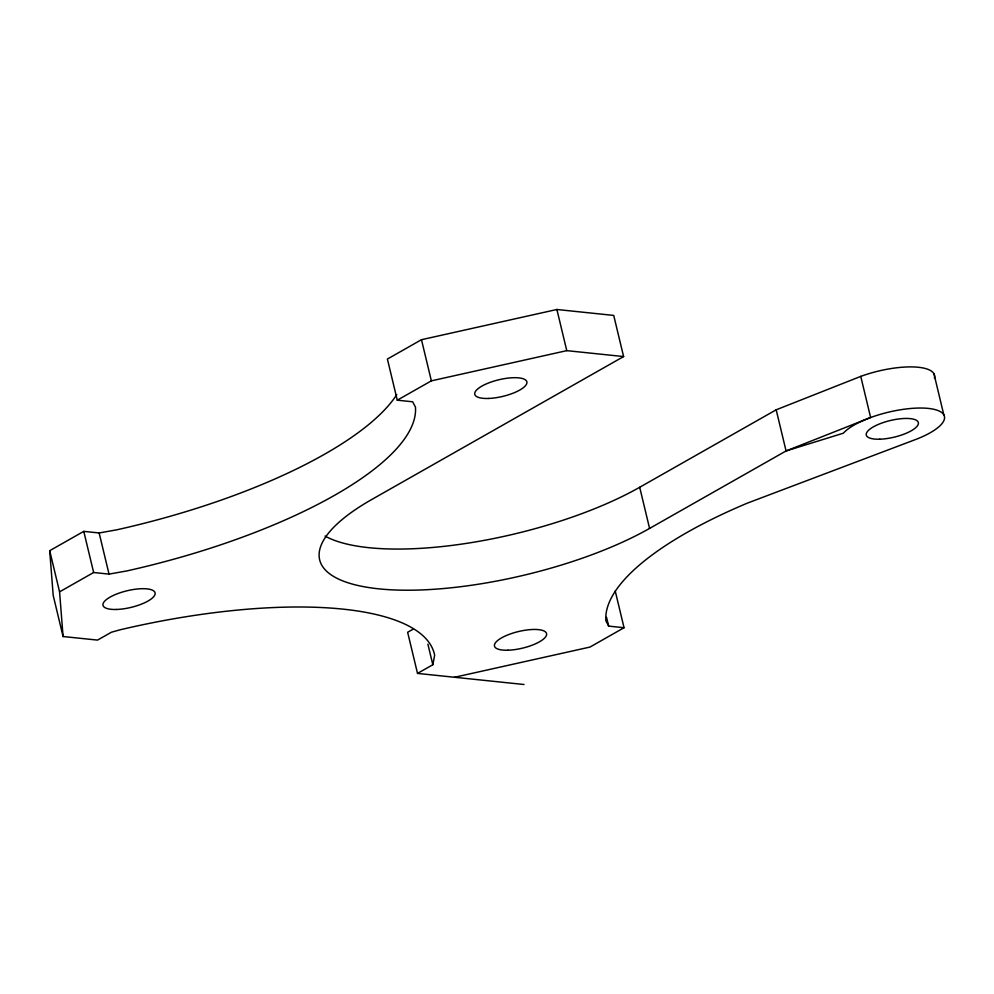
<?xml version="1.0" encoding="UTF-8"?>
<svg xmlns="http://www.w3.org/2000/svg" width="994" height="994" viewBox="0 0 994 994"><rect width="100%" height="100%" fill="white"/><g stroke="black" fill="none" stroke-linecap="round" stroke-linejoin="round"><path stroke-width="1.49" d="M412.746 629.376L407.639 632.271L417.517 673.41L432.825 664.725L434.651 655.245A303.903 96.927 -13.5 0 0 120.088 629.798L111.403 632.234L97.536 640.099L63.069 636.52L53.191 595.369L49.7 550.701L83.769 531.368L99.151 532.97L116.957 529.777A303.903 96.927 -13.5 0 0 396.78 394.593M325.075 536.077A196.439 62.659 -13.5 0 0 639.701 487.271L776.19 409.801L860.754 376.391L870.632 417.53L786.068 450.953L649.579 528.423A196.439 62.659 -13.5 0 1 378.739 588.833A196.439 62.659 -13.5 0 1 371.756 499.497L623.598 356.56L613.72 315.421L556.888 309.494L421.481 339.699L387.399 359.045L397.277 400.184L412.659 401.787L415.455 407.118A303.903 96.927 -13.5 0 1 126.834 570.929L109.029 574.11L93.647 572.507L59.578 591.852L63.069 636.52M397.277 400.184L431.359 380.851L566.766 350.646L623.598 356.56M615.224 590.995L624.046 627.723L589.976 647.069L454.556 677.274M776.19 409.801L786.068 450.953L843.359 433.185A53.577 17.084 -13.5 0 1 927.924 408.372A53.577 17.084 -13.5 0 1 913.958 440.131L747.389 503.126A303.903 96.927 -13.5 0 0 605.88 620.79L608.676 626.121L624.046 627.723M417.517 673.41L524.012 684.506M933.95 373.744L943.828 414.896M639.701 487.271L649.579 528.423M556.888 309.494L566.766 350.646M606.551 617.311L608.676 626.121M421.481 339.699L431.359 380.851M427.892 644.149L432.825 664.725M99.151 532.97L109.029 574.11M83.769 531.368L93.647 572.507M49.7 550.701L59.578 591.852M860.754 376.391A53.577 17.084 -13.5 0 1 934.422 378.217M116.559 609.459A26.788 8.548 -13.5 0 0 155.151 593.256A26.788 8.548 -13.5 0 0 115.391 594.536A26.788 8.548 -13.5 0 0 116.559 609.459M508.046 650.213A26.788 8.548 -13.5 0 0 546.625 634.01A26.788 8.548 -13.5 0 0 506.878 635.29A26.788 8.548 -13.5 0 0 508.046 650.213M488.34 398.457A26.788 8.548 -13.5 0 0 526.932 382.255A26.788 8.548 -13.5 0 0 487.172 383.535A26.788 8.548 -13.5 0 0 488.34 398.457M879.814 439.199A26.788 8.548 -13.5 0 0 918.406 423.009A26.788 8.548 -13.5 0 0 878.646 424.289A26.788 8.548 -13.5 0 0 879.814 439.199"/></g></svg>
